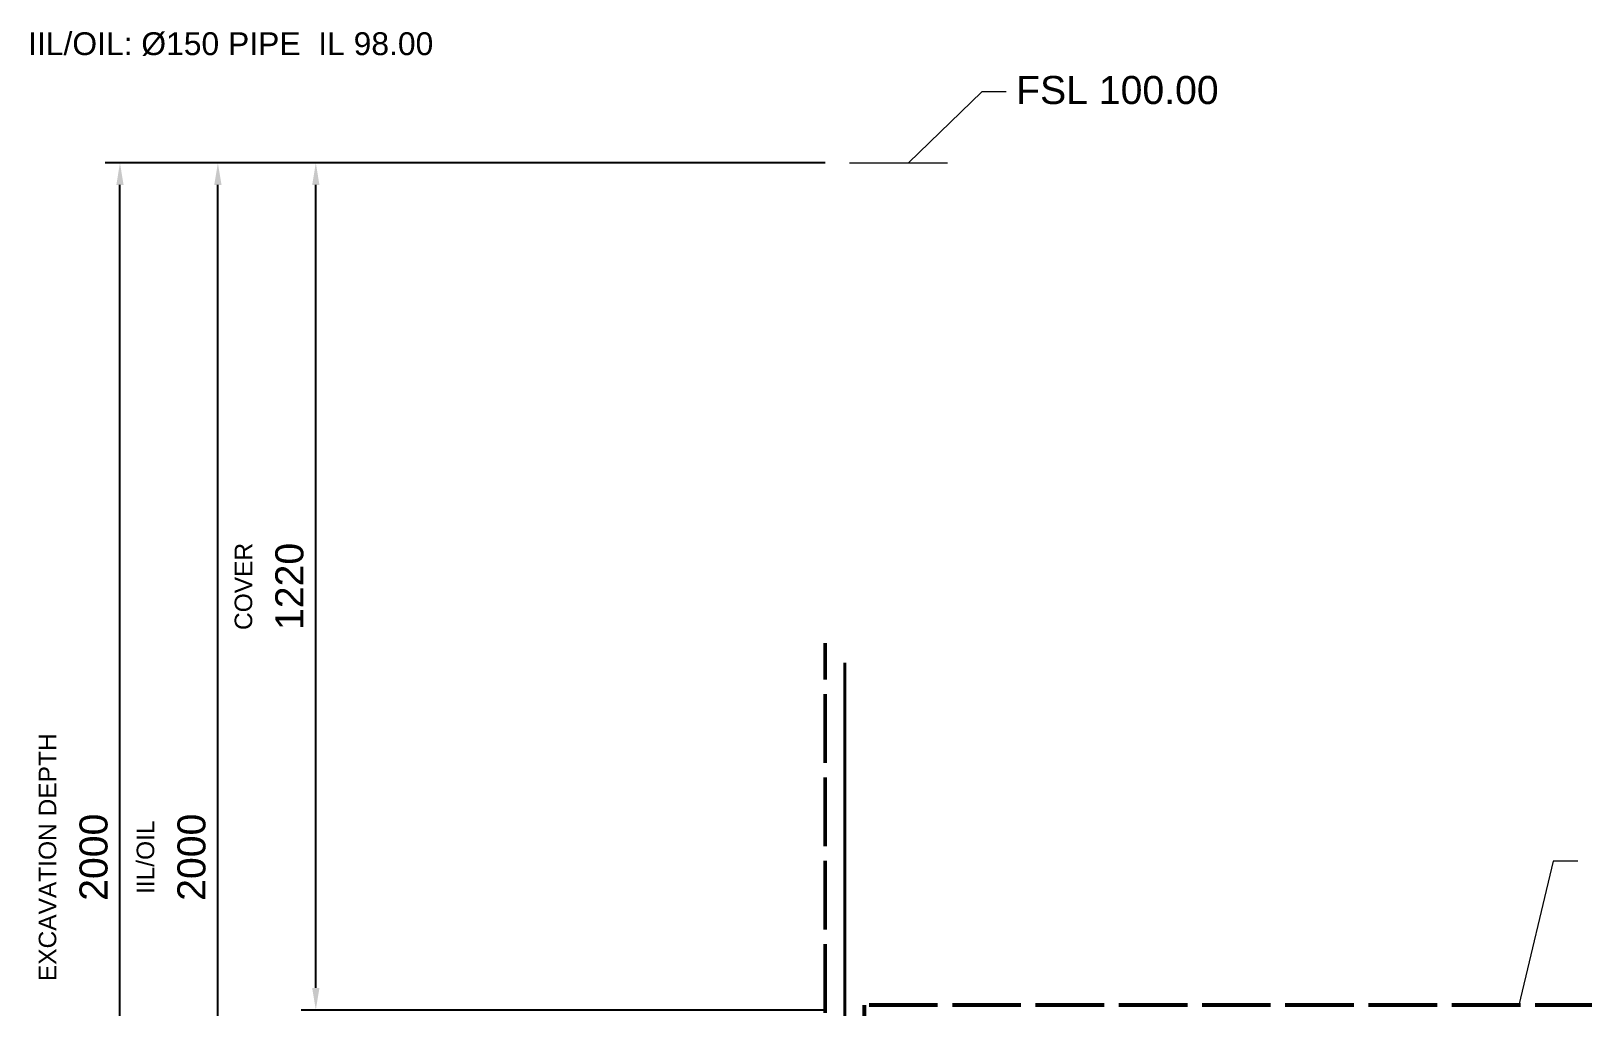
# Model space of a CAD drawing. Header units: millimetres. Extents: x -1212 to 4055, y -853 to 2190.
# Drawn here: x -1208 to 1028, y 784 to 2190 of the extents above; entities that cross this region are included whole.
import ezdxf
from ezdxf.enums import TextEntityAlignment as Align

# ---------------------------------------------------------------- set-up
doc = ezdxf.new("R2010")
doc.units = ezdxf.units.MM
doc.linetypes.add('DASH_99_21', pattern=[119.944444, 98.777778, -21.166667])
for name, color, linetype in [('ANNOTATIONS', 7, 'Continuous'), ('DIMENSIONS', 7, 'Continuous'), ('GEOFAB', 5, 'Continuous'), ('LEADERS', 7, 'Continuous')]:
    doc.layers.add(name, color=color, linetype=linetype)
doc.styles.add('ARIAL', font='arial.ttf')
doc.dimstyles.get("Standard").update_dxf_attribs({"dimtxt": 2.5, "dimasz": 2.5, "dimexe": 1.25, "dimexo": 0.625, "dimtad": 1, "dimcen": 2.5, "dimazin": 3, "dimtfac": 1, "dimtmove": 0, "dimatfit": 3})

msp = doc.modelspace()

# ---------------------------------------------------------------- linework, layer by layer
at = {"layer": 'ANNOTATIONS', "lineweight": 20}
msp.add_line((-28.2, 2000), (112.9, 2000), dxfattribs=at)
at = {"layer": 'GEOFAB', "color": 5, "linetype": 'DASH_99_21', "lineweight": 50}
msp.add_line((-63.5, -63.5), (-63.5, 1308.2), dxfattribs=at)
at = {"layer": 'GEOFAB', "color": 6, "lineweight": 40}
msp.add_line((-35.3, -35.3), (-35.3, 1280), dxfattribs=at)
at = {"layer": 'GEOFAB', "color": 5, "linetype": 'DASH_99_21', "lineweight": 53}
msp.add_lwpolyline([(-7.1, -7.1), (3457.1, -7.1), (3457.1, 787.1), (-7.1, 787.1)], close=True, dxfattribs=at)
at = {"layer": 'LEADERS', "lineweight": 18}
for p, q in [((162.3, 2102.3), (56.4, 2000)), ((197.6, 2102.3), (162.3, 2102.3)), ((985.6, 994.5), (936.2, 787.1)), ((1020.9, 994.5), (985.6, 994.5))]:
    msp.add_line(p, q, dxfattribs=at)

# ---------------------------------------------------------------- texts
at = {"layer": 'ANNOTATIONS', "style": 'ARIAL'}
msp.add_text('IIL/OIL: Ø150 PIPE  IL 98.00', height=32.837, dxfattribs=at).set_placement((-628.1, 2155.2), align=Align.RIGHT)
msp.add_text('FSL 100.00', height=40.41, dxfattribs=at).set_placement((211.7, 2084.7))
at = {"layer": 'DIMENSIONS', "style": 'ARIAL'}
for s, height, p in [('COVER', 25.26, (-889.1, 1390)), ('EXCAVATION DEPTH', 25.259, (-1171.4, 1000)), ('IIL/OIL', 25.26, (-1030.3, 1000))]:
    msp.add_text(s, height=height, rotation=90, dxfattribs=at).set_placement(p, align=Align.CENTER)

# ---------------------------------------------------------------- dimensions: what is measured, and where the dimension line sits
at = {"layer": 'DIMENSIONS'}
for base, p1 in [((-1079.6, 0), (-63.5, 0)), ((-938.5, 0), (-63.5, 0)), ((-797.4, 780), (-63.5, 780))]:
    msp.add_linear_dim(base=base, p1=p1, p2=(-63.5, 2000), angle=90, dimstyle='Standard', override={"dimtxt": 40.414222, "dimasz": 31.75, "dimexe": 21.166667, "dimexo": 0, "dimgap": 17.638889, "dimtad": 1, "dimtih": 0, "dimtoh": 0, "dimdec": 0, "dimtxsty": 'ARIAL', "dimclrd": 7, "dimclre": 7, "dimclrt": 7}, dxfattribs=at).render()

doc.saveas('drawing.dxf')
